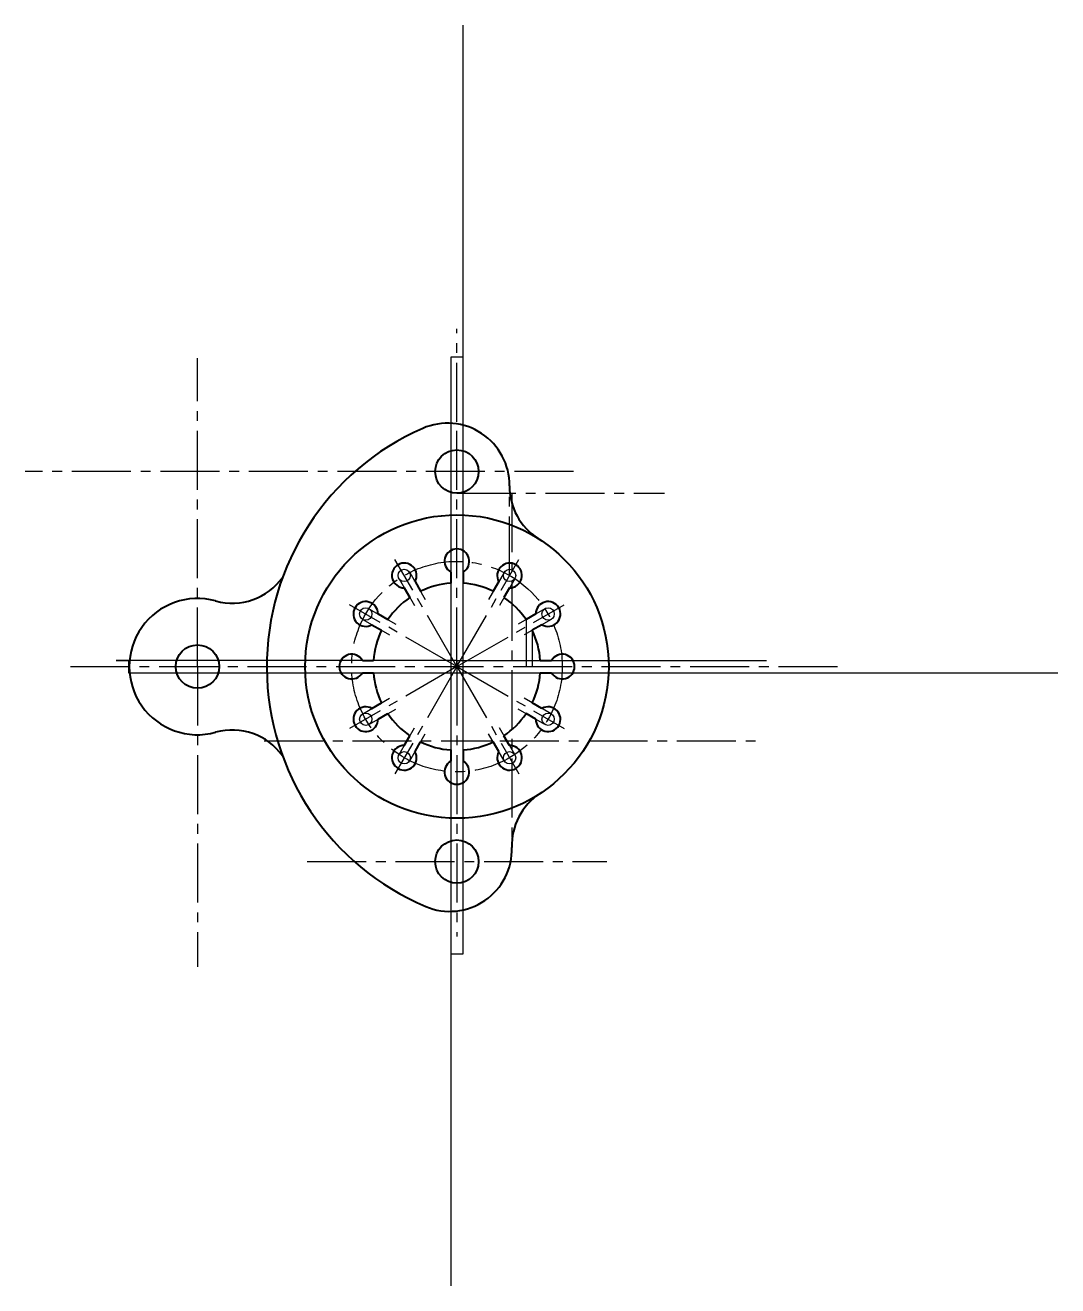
# Model space of a CAD drawing. Header units: millimetres. Extents: x 1005 to 1339, y 662 to 1069.
import ezdxf

# ---------------------------------------------------------------- set-up
doc = ezdxf.new("R2010")
doc.units = ezdxf.units.MM
doc.linetypes.add('CENTER2', pattern=[28.575, 19.05, -3.175, 3.175, -3.175])
doc.layers.get('0').update_dxf_attribs({"lineweight": 40})
doc.layers.add('dop', color=1, linetype='Continuous')
doc.layers.add('оси', color=2, linetype='CENTER2')

msp = doc.modelspace()

# ---------------------------------------------------------------- linework, layer by layer
for p, q in [((1142.51, 892.75), (1142.51, 889.14)), ((1146.51, 892.75), (1146.51, 889.14)), ((1127.51, 887.65), (1129.32, 884.53)), ((1130.98, 889.65), (1132.78, 886.53)), ((1158.05, 889.65), (1156.25, 886.53)), ((1161.51, 887.65), (1159.71, 884.53)), ((1117.07, 875.75), (1120.2, 873.94)), ((1119.07, 879.21), (1122.2, 877.4)), ((1169.96, 879.21), (1166.83, 877.4)), ((1171.96, 875.75), (1168.83, 873.94)), ((1113.98, 864.21), (1117.59, 864.21)), ((1171.44, 864.21), (1175.05, 864.21)), ((1113.98, 860.21), (1117.59, 860.21)), ((1171.44, 860.21), (1175.05, 860.21)), ((1117.07, 848.67), (1120.2, 850.48)), ((1119.07, 845.21), (1122.2, 847.02)), ((1169.96, 845.21), (1166.83, 847.02)), ((1171.96, 848.67), (1168.83, 850.48)), ((1127.51, 836.77), (1129.32, 839.89)), ((1161.51, 836.77), (1159.71, 839.89)), ((1130.98, 834.77), (1132.78, 837.89)), ((1142.51, 835.28), (1142.51, 831.67)), ((1146.51, 835.28), (1146.51, 831.67)), ((1158.05, 834.77), (1156.25, 837.89))]:
    msp.add_line(p, q)
for centre, radius in [((1144.51, 925.21), 7), ((1144.51, 862.21), 49), ((1060.73, 862.21), 7), ((1144.51, 799.21), 7)]:
    msp.add_circle(centre, radius)
for centre, radius, start, end in [((1141.48, 920.83), 20, 359.4869, 113.6524), ((1167.18, 862.15), 84.06, 113.6524, 247.0901), ((1181.48, 920.47), 20, 179.4869, 237.6066), ((1144.51, 896.21), 4, 300, 240), ((1127.51, 891.65), 4, 329.9857, 270.0143), ((1161.51, 891.65), 4, 270, 210.0143), ((1071.95, 902.69), 20, 254.514, 324.7418), ((1144.51, 862.21), 27, 94.248, 115.7538), ((1144.51, 862.21), 27, 64.2462, 85.752), ((1060.73, 862.21), 22, 74.514, 285.486), ((1144.51, 862.21), 27, 124.2462, 145.7538), ((1144.51, 862.21), 27, 34.2462, 55.75), ((1115.07, 879.21), 4, 359.9857, 300.0143), ((1173.96, 879.21), 4, 239.9857, 180.0143), ((1144.51, 862.21), 27, 154.2462, 175.752), ((1144.51, 862.21), 27, 4.248, 25.7538), ((1110.51, 862.21), 4, 30, 330), ((1178.51, 862.21), 4, 210, 150), ((1144.51, 862.21), 27, 184.248, 205.7538), ((1144.51, 862.21), 27, 334.2462, 355.752), ((1115.07, 845.21), 4, 59.9857, 0.0143), ((1144.51, 862.21), 27, 214.2462, 235.7538), ((1144.51, 862.21), 27, 304.2462, 325.7538), ((1173.96, 845.21), 4, 179.9857, 120.0143), ((1071.95, 821.73), 20, 35.6718, 105.486), ((1127.51, 832.77), 4, 89.9857, 30.0143), ((1144.51, 862.21), 27, 244.2462, 265.752), ((1144.51, 862.21), 27, 274.248, 295.7538), ((1161.51, 832.77), 4, 149.9857, 90.0143), ((1144.51, 828.21), 4, 120, 60), ((1182.22, 804.43), 20, 123.1279, 181.8286), ((1142.24, 803.15), 20, 247.0901, 1.8286)]:
    msp.add_arc(centre, radius, start, end)
at = {"layer": 'dop'}
for p, q in [((1146.51, 769.39), (1146.51, 1069.39)), ((1146.51, 962.21), (1142.51, 962.21)), ((1142.51, 962.21), (1142.51, 662.21)), ((1146.51, 862.21), (1146.51, 962.21)), ((1129.27, 892.6), (1134.27, 883.94)), ((1159.75, 892.6), (1154.75, 883.94)), ((1125.81, 890.6), (1130.81, 881.94)), ((1163.22, 890.6), (1158.22, 881.94)), ((1116.12, 880.91), (1124.78, 875.91)), ((1172.91, 880.91), (1164.25, 875.91)), ((1114.12, 877.45), (1122.78, 872.45)), ((1174.91, 877.45), (1166.25, 872.45)), ((1166.83, 877.4), (1166.83, 862.21)), ((1168.83, 873.94), (1168.83, 862.21)), ((1134.51, 864.21), (1034.51, 864.21)), ((1034.51, 864.21), (1038.51, 864.21)), ((1038.51, 864.21), (1038.51, 860.21)), ((1144.51, 864.21), (1134.51, 864.21)), ((1144.51, 862.21), (1144.51, 864.21)), ((1144.51, 864.21), (1144.51, 860.21)), ((1038.51, 860.21), (1338.51, 860.21)), ((1144.51, 862.21), (1146.51, 862.21)), ((1144.51, 860.21), (1154.51, 860.21)), ((1114.12, 846.97), (1122.78, 851.97)), ((1174.91, 846.97), (1166.25, 851.97)), ((1116.12, 843.51), (1124.78, 848.51)), ((1172.91, 843.51), (1164.25, 848.51)), ((1125.81, 833.82), (1130.81, 842.48)), ((1129.27, 831.82), (1134.27, 840.48)), ((1159.75, 831.82), (1154.75, 840.48)), ((1163.22, 833.82), (1158.22, 842.48)), ((1142.51, 769.39), (1146.51, 769.39))]:
    msp.add_line(p, q, dxfattribs=at)
at = {"layer": 'dop', "linetype": 'ByBlock'}
msp.add_line((1144.51, 864.21), (1244.51, 864.21), dxfattribs=at)
at = {"layer": 'dop'}
for centre in [(1127.51, 891.65), (1161.51, 891.65), (1115.07, 879.21), (1173.96, 879.21), (1115.07, 845.21), (1173.96, 845.21), (1127.51, 832.77), (1161.51, 832.77)]:
    msp.add_circle(centre, 2, dxfattribs=at)
at = {"layer": 'оси'}
for p, q in [((1144.51, 941.33), (1144.51, 971.33)), ((1161.51, 891.65), (1161.48, 920.85)), ((1144.51, 918.21), (1211.51, 918.21)), ((1162.24, 918.21), (1162.24, 803.15)), ((1144.51, 862.21), (1124.51, 896.85)), ((1144.51, 862.21), (1164.51, 896.85)), ((1144.51, 862.21), (1109.87, 882.21)), ((1144.51, 862.21), (1179.16, 882.21)), ((1144.51, 862.21), (1109.87, 842.21)), ((1144.51, 862.21), (1124.51, 827.57)), ((1144.51, 862.21), (1179.16, 842.21)), ((1144.51, 862.21), (1164.51, 827.57)), ((1082.24, 838.21), (1156.06, 838.21)), ((1158.37, 838.21), (1242.24, 838.21)), ((1096.14, 799.21), (1192.89, 799.21))]:
    msp.add_line(p, q, dxfattribs=at)
at = {"layer": 'оси', "linetype": 'CENTER2'}
for p, q in [((1060.73, 862.21), (1060.73, 961.86)), ((1144.51, 862.21), (1144.51, 941.33)), ((1182.13, 925.21), (1005.12, 925.21)), ((1019.77, 862.21), (1269.25, 862.21)), ((1060.73, 862.21), (1060.73, 765.26)), ((1144.51, 862.21), (1144.51, 775))]:
    msp.add_line(p, q, dxfattribs=at)
at = {"layer": 'оси'}
msp.add_circle((1144.51, 862.21), 34, dxfattribs=at)

doc.saveas('drawing.dxf')
